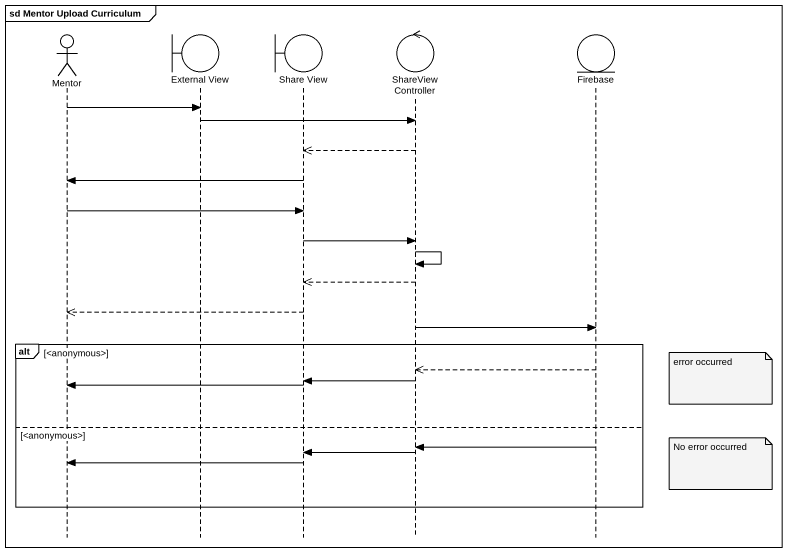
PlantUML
@startuml
mainframe sd Mentor Upload Curriculum
hide footbox
actor Mentor
boundary "External View" as External_View
boundary "Share View" as Share_View
control ShareViewController
entity Firebase

Mentor -> External_View
External_View -> ShareViewController
ShareViewController -->> Share_View
Share_View -> Mentor
Mentor -> Share_View
Share_View -> ShareViewController
ShareViewController -> ShareViewController
ShareViewController -->> Share_View
Share_View -->> Mentor
ShareViewController -> Firebase
alt <anonymous>
  Firebase -->> ShareViewController
  note right of Firebase : error occurred
  ShareViewController -> Share_View
  Share_View -> Mentor
else <anonymous>
  Firebase -> ShareViewController
  ShareViewController -> Share_View
  Share_View -> Mentor
  note right of Firebase : No error occurred
end
@enduml
